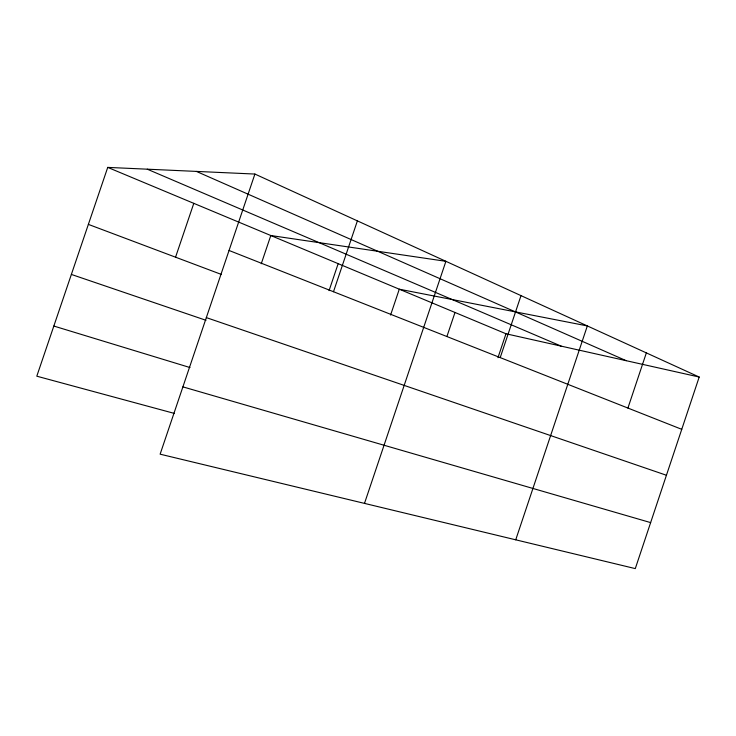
<?xml version="1.0" encoding="UTF-8"?>
<svg xmlns="http://www.w3.org/2000/svg" width="736" height="736" viewBox="0 0 736 736"><rect width="100%" height="100%" fill="white"/><g stroke="black" fill="none" stroke-linecap="round" stroke-linejoin="round"><path stroke-width="1.1" d="M627.918 408.057L646.355 352.894M699.2 377.034L635.288 568.606L160.126 454.176L254.904 174.055L699.2 377.034L505.982 333.767L107.732 167.394L36.8 376.188L174.478 413.448M364.495 503.387L445.906 261.317L270.802 235.52L261.262 263.746M447.01 336.223L454.995 312.469M497.959 357.687L505.982 333.767M500.213 357.604L521.005 295.624M515.734 539.81L587.337 325.928L399.289 289.202L390.586 315.045M329.066 290.637L338.164 263.663M333.491 291.732L357.383 220.874M175.554 257.186L193.798 203.348M107.732 167.394L254.904 174.055M182.905 386.869L650.633 522.606M53.838 326.048L190.008 367.549M71.374 274.436L205.997 320.298M206.338 317.612L666.43 475.254M88.375 224.388L221.499 274.482M229.052 250.47L681.757 429.327M147.274 169.188L561.145 346.122M196.374 171.405L626.207 360.686"/></g></svg>
